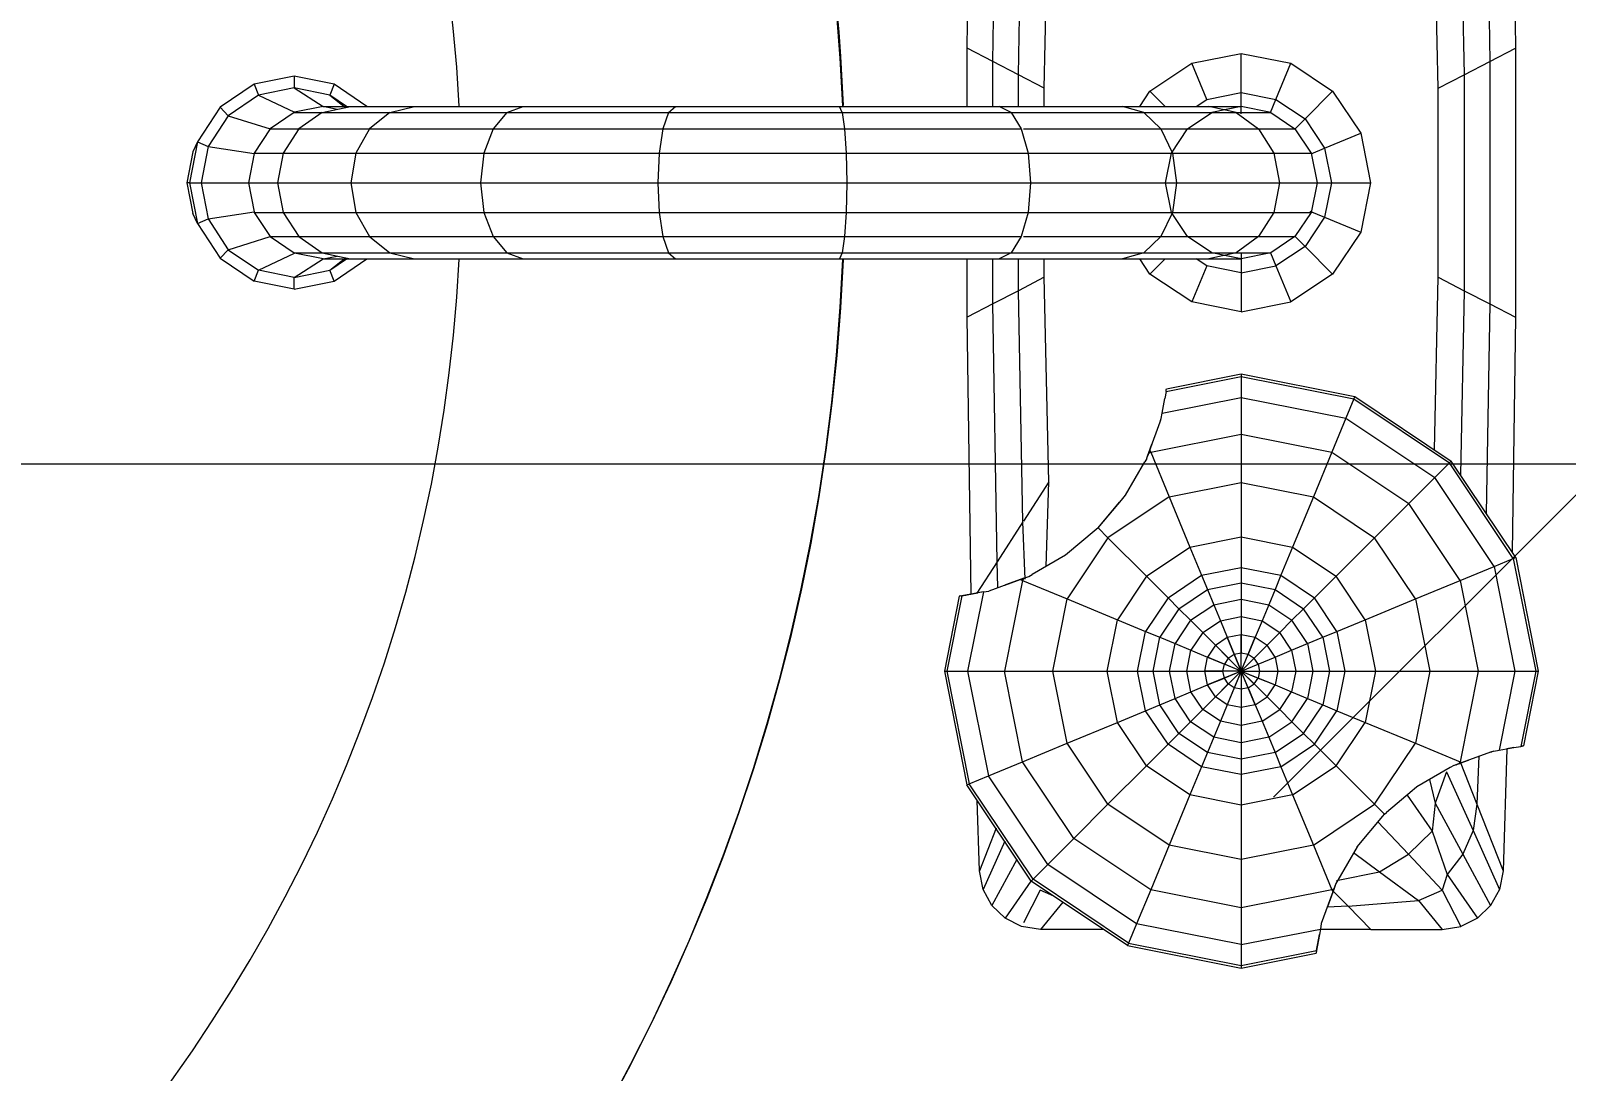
# Model space of a CAD drawing. Header units: inches. Extents: x 22 to 382261, y 22 to 371281.
# Drawn here: x 253047.7 to 253207.7, y 58847.4 to 58955.8 of the extents above; entities that cross this region are included whole.
import ezdxf

# ---------------------------------------------------------------- set-up
doc = ezdxf.new("R2010")
doc.units = ezdxf.units.IN
doc.header["$MEASUREMENT"] = 0
for name, color, linetype, lineweight in [('A-ANNO-DIMS', 211, 'Continuous', 9), ('G-IMPT', 8, 'Continuous', 9), ('P-SANR-FIXT', 6, 'Continuous', 9), ('Q-CASE', 31, 'Continuous', 9)]:
    doc.layers.add(name, color=color, linetype=linetype, lineweight=lineweight)
doc.styles.add('Arial_B_2', font='arialbd.ttf', dxfattribs={"height": 270.833333})
doc.dimstyles.new('2_2', dxfattribs={"dimscale": 304.8, "dimtxt": 267.818092, "dimasz": 0.227865, "dimexe": 1.377953, "dimexo": 0.0625, "dimgap": 0.287073, "dimtad": 1, "dimdec": 0, "dimzin": 0, "dimdsep": 46, "dimtxsty": 'Arial_B_2', "dimblk1": 'OBLIQUE', "dimblk2": 'OBLIQUE', "dimsah": 1, "dimcen": 0.09, "dimdle": 0.574147, "dimazin": 0, "dimtfac": 1, "dimtdec": 4, "dimtix": 1, "dimtmove": 0, "dimatfit": 3, "dimfxl": 0.574147, "dimfxlon": 1, "dimtvp": 1, "dimtolj": 1, "dimtzin": 0, "dimlwd": 18, "dimlwe": 18, "dimarcsym": 2})

# ---------------------------------------------------------------- blocks, each defined once
blk = doc.blocks.new('Modern_Vanity_9451 - Modern Vanity-784097-01- TOILET BLOWUP')
at = {"layer": 'G-IMPT'}
for p, q in [((172.08, -9.51), (183.92, -7.16)), ((172.18, -9.76), (183.92, -7.42)), ((183.92, -7.16), (191.71, -8.71)), ((183.92, -7.42), (183.92, -7.16)), ((183.92, -9.59), (183.92, -7.42)), ((183.92, -7.42), (191.76, -8.98)), ((90.17, -9.94), (119.02, -9.52)), ((119.02, -9.52), (147.06, -9.52)), ((120.4, -12.21), (119.02, -9.52)), ((145.67, -12.21), (147.06, -9.52)), ((147.06, -9.52), (171.53, -9.88)), ((172.08, -9.51), (162.04, -16.22)), ((172.18, -9.76), (172.08, -9.51)), ((173.01, -11.76), (183.92, -9.59)), ((183.92, -13.42), (183.92, -9.59)), ((183.92, -9.59), (192.15, -11.23)), ((191.71, -8.71), (191.71, -8.72)), ((191.73, -8.8), (191.71, -8.71)), ((191.73, -8.8), (191.71, -8.72)), ((191.73, -8.8), (191.74, -8.88)), ((191.76, -8.98), (191.74, -8.88)), ((191.89, -9.7), (191.76, -8.98)), ((172.18, -9.76), (162.22, -16.41)), ((173.01, -11.76), (172.18, -9.76)), ((192.15, -11.23), (191.89, -9.7)), ((191.89, -9.7), (192.01, -10.41)), ((191.89, -9.7), (192.02, -10.44)), ((192.02, -10.43), (204.72, -10.81)), ((197.79, -13.54), (204.72, -10.81)), ((200.53, -13.95), (206.66, -11.2)), ((204.72, -10.81), (206.66, -11.2)), ((206.66, -11.2), (208.34, -12.12)), ((93.55, -12.65), (120.4, -12.21)), ((121.79, -14.89), (120.4, -12.21)), ((120.4, -12.21), (145.67, -12.21)), ((144.29, -14.89), (145.67, -12.21)), ((145.67, -12.21), (167.5, -12.57)), ((173.01, -11.76), (163.76, -17.94)), ((174.47, -15.3), (173.01, -11.76)), ((192.25, -11.8), (192.15, -11.23)), ((192.25, -11.8), (192.38, -12.13)), ((192.25, -11.8), (192.32, -11.98)), ((192.38, -12.16), (192.32, -11.98)), ((192.38, -12.13), (193.45, -15.08)), ((203.01, -15.01), (208.34, -12.12)), ((208.34, -12.12), (209.66, -13.5)), ((174.47, -15.3), (183.92, -13.42)), ((183.92, -18.46), (183.92, -13.42)), ((183.92, -13.42), (193.36, -15.3)), ((192.76, -13.36), (197.79, -13.54)), ((193.36, -15.28), (197.79, -13.54)), ((194.4, -16.7), (200.53, -13.95)), ((197.79, -13.54), (200.53, -13.95)), ((200.53, -13.95), (203.01, -15.01)), ((205.12, -16.64), (209.66, -13.5)), ((209.66, -13.5), (210.52, -15.21)), ((97.7, -15.35), (121.79, -14.89)), ((123.18, -17.57), (121.79, -14.89)), ((121.79, -14.89), (144.29, -14.89)), ((142.9, -17.57), (144.29, -14.89)), ((144.29, -14.89), (163.48, -15.25)), ((174.47, -15.3), (166.46, -20.65)), ((176.4, -19.95), (174.47, -15.3)), ((191.43, -19.95), (193.36, -15.3)), ((193.22, -14.46), (193.68, -15.71)), ((193.22, -14.46), (193.68, -15.72)), ((193.36, -15.3), (193.45, -15.08)), ((193.36, -15.3), (193.58, -15.45)), ((193.45, -15.08), (193.62, -15.56)), ((193.45, -15.08), (193.75, -15.91)), ((193.45, -15.08), (193.54, -15.34)), ((193.62, -15.56), (193.54, -15.34)), ((193.58, -15.45), (193.54, -15.34)), ((193.62, -15.56), (193.58, -15.45)), ((193.68, -15.71), (193.62, -15.56)), ((193.68, -15.71), (193.68, -15.72)), ((193.68, -15.72), (193.72, -15.83)), ((193.72, -15.83), (193.77, -15.96)), ((193.75, -15.91), (193.77, -15.96)), ((193.77, -15.96), (193.97, -16.32)), ((197.68, -17.9), (203.01, -15.01)), ((203.01, -15.01), (205.12, -16.64)), ((206.76, -17.16), (210.52, -15.21)), ((210.83, -17.17), (210.52, -15.21)), ((123.18, -17.57), (101.87, -18.04)), ((142.9, -17.57), (123.18, -17.57)), ((160.87, -17.97), (142.9, -17.57)), ((155.33, -26.26), (162.04, -16.22)), ((155.57, -26.36), (162.22, -16.41)), ((162.22, -16.41), (162.04, -16.22)), ((162.04, -16.22), (162.22, -16.41)), ((163.76, -17.94), (162.22, -16.41)), ((162.22, -16.41), (163.76, -17.94)), ((193.97, -16.32), (195.98, -19.8)), ((194.4, -16.7), (197.68, -17.9)), ((200.59, -18.2), (205.12, -16.64)), ((203.01, -20.69), (206.76, -17.16)), ((205.12, -16.64), (206.76, -17.16)), ((207.82, -19.64), (206.76, -17.16)), ((207.82, -19.64), (210.83, -17.17)), ((210.83, -24.59), (210.83, -17.17)), ((157.58, -27.19), (163.76, -17.94)), ((166.46, -20.65), (163.76, -17.94)), ((163.76, -17.94), (166.46, -20.65)), ((176.4, -19.95), (183.92, -18.46)), ((183.92, -24.13), (183.92, -18.46)), ((183.92, -18.46), (191.43, -19.95)), ((195.23, -18.5), (197.68, -17.9)), ((196.83, -20.8), (200.59, -18.2)), ((197.68, -17.9), (200.59, -18.2)), ((200.59, -18.2), (203.01, -20.69)), ((161.11, -28.66), (166.46, -20.65)), ((170.03, -24.21), (166.46, -20.65)), ((166.46, -20.65), (170.03, -24.21)), ((176.4, -19.95), (170.03, -24.21)), ((178.57, -25.19), (176.4, -19.95)), ((189.26, -25.19), (191.43, -19.95)), ((197.8, -24.21), (191.43, -19.95)), ((195.98, -19.8), (196.41, -20.3)), ((195.98, -19.8), (196.09, -19.92)), ((196.41, -20.3), (198.66, -22.98)), ((199.63, -23.86), (203.01, -20.69)), ((204.82, -23.7), (203.01, -20.69)), ((204.82, -23.7), (207.82, -19.64)), ((208.41, -26.98), (207.82, -19.64)), ((197.8, -24.21), (198.83, -23.19)), ((198.83, -23.19), (198.66, -22.98)), ((199.03, -23.36), (198.83, -23.19)), ((202.22, -26.03), (199.03, -23.36)), ((202.83, -26.39), (204.82, -23.7)), ((205.75, -28.17), (204.82, -23.7)), ((127.89, -25.66), (133.04, -24.64)), ((133.04, -24.64), (138.19, -25.66)), ((133.04, -28.7), (133.04, -24.64)), ((165.77, -30.58), (170.03, -24.21)), ((174.04, -28.22), (170.03, -24.21)), ((170.03, -24.21), (174.04, -28.22)), ((178.57, -25.19), (174.04, -28.22)), ((178.57, -25.19), (183.92, -24.13)), ((179.78, -28.13), (178.57, -25.19)), ((183.92, -27.3), (183.92, -24.13)), ((183.92, -24.13), (189.26, -25.19)), ((188.05, -28.13), (189.26, -25.19)), ((193.79, -28.22), (189.26, -25.19)), ((193.79, -28.22), (197.8, -24.21)), ((202.06, -30.58), (197.8, -24.21)), ((208.41, -26.98), (210.83, -24.59)), ((210.83, -24.59), (210.83, -29.86)), ((123.52, -28.58), (127.89, -25.66)), ((129.44, -29.42), (127.89, -25.66)), ((136.63, -29.42), (138.19, -25.66)), ((138.19, -25.66), (142.56, -28.58)), ((152.97, -38.1), (155.33, -26.26)), ((153.24, -38.1), (155.57, -26.36)), ((155.33, -26.26), (155.57, -26.36)), ((155.41, -38.1), (157.58, -27.19)), ((155.57, -26.36), (157.58, -27.19)), ((157.58, -27.19), (161.11, -28.66)), ((202.22, -26.03), (205.7, -28.04)), ((206.72, -28.65), (208.41, -26.98)), ((208.41, -26.98), (208.5, -29.14)), ((120.6, -32.95), (123.52, -28.58)), ((126.39, -31.45), (123.52, -28.58)), ((129.44, -29.42), (133.04, -28.7)), ((133.04, -30.2), (133.04, -28.7)), ((133.04, -28.7), (136.63, -29.42)), ((139.68, -31.45), (142.56, -28.58)), ((142.56, -28.58), (145.47, -32.95)), ((159.24, -38.1), (161.11, -28.66)), ((161.11, -28.66), (165.77, -30.58)), ((171.01, -32.75), (174.04, -28.22)), ((176.28, -30.47), (174.04, -28.22)), ((174.04, -28.22), (176.28, -30.47)), ((179.78, -28.13), (176.28, -30.47)), ((179.78, -28.13), (183.92, -27.3)), ((180.4, -29.61), (179.78, -28.13)), ((183.92, -28.91), (183.92, -27.3)), ((183.92, -27.3), (188.05, -28.13)), ((187.43, -29.61), (188.05, -28.13)), ((191.55, -30.47), (188.05, -28.13)), ((191.55, -30.47), (193.79, -28.22)), ((196.82, -32.75), (193.79, -28.22)), ((202.06, -30.58), (206.72, -28.66)), ((205.7, -28.04), (206.05, -28.25)), ((206.05, -28.25), (206.46, -28.39)), ((206.05, -28.25), (206.93, -28.57)), ((206.46, -28.39), (206.57, -28.43)), ((206.57, -28.43), (206.93, -28.57)), ((206.57, -28.43), (208.49, -29.13)), ((206.57, -28.43), (208.54, -29.15)), ((206.72, -28.66), (206.57, -28.43)), ((206.72, -28.66), (206.93, -28.57)), ((206.72, -28.66), (208.6, -38.1)), ((206.93, -28.57), (210.22, -29.76)), ((126.39, -31.45), (129.44, -29.42)), ((130.02, -30.81), (129.44, -29.42)), ((129.95, -30.82), (133.04, -30.2)), ((133.04, -34.13), (133.04, -30.2)), ((133.04, -30.2), (136.13, -30.82)), ((136, -30.96), (136.63, -29.42)), ((136.63, -29.42), (139.68, -31.45)), ((180.4, -29.61), (177.42, -31.6)), ((180.4, -29.61), (183.92, -28.91)), ((181.06, -31.2), (180.4, -29.61)), ((183.92, -30.63), (183.92, -28.91)), ((183.92, -28.91), (187.43, -29.61)), ((186.78, -31.2), (187.43, -29.61)), ((190.41, -31.6), (187.43, -29.61)), ((210.22, -29.76), (210.79, -29.86)), ((210.79, -29.86), (213.04, -30.26)), ((210.79, -29.86), (211.36, -29.96)), ((212.42, -38.1), (210.79, -29.86)), ((213.04, -30.26), (211.36, -29.96)), ((213.13, -30.27), (212.62, -30.18)), ((212.65, -30.19), (212.62, -30.18)), ((213.13, -30.27), (212.65, -30.19)), ((213.04, -30.26), (213.13, -30.27)), ((214.59, -38.1), (213.04, -30.26)), ((213.14, -30.28), (213.13, -30.27)), ((213.14, -30.28), (213.31, -30.31)), ((214.86, -38.1), (213.31, -30.31)), ((124.36, -34.5), (126.39, -31.45)), ((127.45, -32.51), (126.39, -31.45)), ((127.43, -32.51), (129.95, -30.82)), ((129.95, -34.71), (129.95, -30.82)), ((136.13, -34.71), (136.13, -30.82)), ((136.13, -30.82), (138.65, -32.51)), ((138.62, -32.51), (139.68, -31.45)), ((139.68, -31.45), (141.72, -34.5)), ((164.28, -38.1), (165.77, -30.58)), ((165.77, -30.58), (171.01, -32.75)), ((173.94, -33.97), (176.28, -30.47)), ((175.43, -34.58), (177.42, -31.6)), ((177.42, -31.6), (176.28, -30.47)), ((176.28, -30.47), (177.42, -31.6)), ((178.63, -32.82), (177.42, -31.6)), ((177.42, -31.6), (178.63, -32.82)), ((181.06, -31.2), (178.63, -32.82)), ((181.06, -31.2), (183.92, -30.63)), ((181.75, -32.86), (181.06, -31.2)), ((183.92, -32.43), (183.92, -30.63)), ((183.92, -30.63), (186.78, -31.2)), ((186.09, -32.86), (186.78, -31.2)), ((189.2, -32.82), (186.78, -31.2)), ((189.2, -32.82), (190.41, -31.6)), ((190.41, -31.6), (191.55, -30.47)), ((192.4, -34.58), (190.41, -31.6)), ((193.89, -33.97), (191.55, -30.47)), ((196.82, -32.75), (202.06, -30.58)), ((202.06, -30.58), (203.56, -38.1)), ((119.58, -38.1), (120.6, -32.95)), ((124.36, -34.5), (120.6, -32.95)), ((125.72, -35.03), (127.43, -32.51)), ((127.43, -36.29), (127.43, -32.51)), ((138.65, -36.29), (138.65, -32.51)), ((138.65, -32.51), (140.35, -35.03)), ((141.72, -34.5), (145.47, -32.95)), ((146.5, -38.1), (145.47, -32.95)), ((169.95, -38.1), (171.01, -32.75)), ((171.01, -32.75), (173.94, -33.97)), ((177.01, -35.24), (178.63, -32.82)), ((179.91, -34.09), (178.63, -32.82)), ((178.63, -32.82), (179.91, -34.09)), ((181.75, -32.86), (179.91, -34.09)), ((181.75, -32.86), (183.92, -32.43)), ((182.46, -34.58), (181.75, -32.86)), ((183.92, -34.29), (183.92, -32.43)), ((183.92, -32.43), (186.09, -32.86)), ((185.37, -34.58), (186.09, -32.86)), ((187.92, -34.09), (186.09, -32.86)), ((187.92, -34.09), (189.2, -32.82)), ((190.82, -35.24), (189.2, -32.82)), ((193.89, -33.97), (196.82, -32.75)), ((196.82, -32.75), (197.89, -38.1)), ((123.64, -38.1), (124.36, -34.5)), ((125.72, -35.07), (124.36, -34.5)), ((125.72, -35.01), (125.1, -38.1)), ((125.72, -35.03), (125.1, -38.1)), ((125.72, -38.62), (125.72, -35.03)), ((127.43, -36.29), (129.95, -34.71)), ((129.95, -34.71), (133.04, -34.13)), ((129.95, -45.28), (129.95, -34.71)), ((133.04, -44.84), (133.04, -34.13)), ((133.04, -34.13), (136.13, -34.71)), ((136.13, -45.28), (136.13, -34.71)), ((136.13, -34.71), (138.65, -36.29)), ((140.35, -35.07), (141.72, -34.5)), ((140.35, -35.01), (140.98, -38.1)), ((140.35, -35.03), (140.98, -38.1)), ((140.35, -38.62), (140.35, -35.03)), ((142.44, -38.1), (141.72, -34.5)), ((173.12, -38.1), (173.94, -33.97)), ((173.94, -33.97), (175.43, -34.58)), ((174.73, -38.1), (175.43, -34.58)), ((175.43, -34.58), (177.01, -35.24)), ((178.68, -35.93), (179.91, -34.09)), ((181.22, -35.41), (179.91, -34.09)), ((179.91, -34.09), (181.22, -35.41)), ((182.46, -34.58), (181.22, -35.41)), ((182.46, -34.58), (183.92, -34.29)), ((183.19, -36.34), (182.46, -34.58)), ((183.92, -38.1), (182.46, -34.58)), ((183.92, -36.19), (183.92, -34.29)), ((183.92, -34.29), (185.37, -34.58)), ((183.92, -38.1), (183.92, -34.29)), ((183.92, -38.1), (185.37, -34.58)), ((184.65, -36.34), (185.37, -34.58)), ((186.61, -35.41), (185.37, -34.58)), ((186.61, -35.41), (187.92, -34.09)), ((189.15, -35.93), (187.92, -34.09)), ((190.82, -35.24), (192.4, -34.58)), ((192.4, -34.58), (193.89, -33.97)), ((192.4, -34.58), (193.1, -38.1)), ((193.89, -33.97), (194.71, -38.1)), ((125.72, -38.62), (127.43, -36.29)), ((127.43, -46.49), (127.43, -36.29)), ((138.65, -46.49), (138.65, -36.29)), ((138.65, -36.29), (140.35, -38.62)), ((176.44, -38.1), (177.01, -35.24)), ((177.01, -35.24), (178.68, -35.93)), ((178.25, -38.1), (178.68, -35.93)), ((178.68, -35.93), (180.4, -36.64)), ((180.11, -38.1), (180.4, -36.64)), ((180.4, -36.64), (181.22, -35.41)), ((180.4, -36.64), (182.15, -37.37)), ((183.92, -38.1), (180.4, -36.64)), ((182.57, -36.75), (181.22, -35.41)), ((181.22, -35.41), (182.57, -36.75)), ((182.15, -37.37), (182.57, -36.75)), ((183.19, -36.34), (182.57, -36.75)), ((183.92, -38.1), (182.57, -36.75)), ((183.92, -38.1), (182.57, -36.75)), ((183.19, -36.34), (183.92, -36.19)), ((183.92, -38.1), (183.19, -36.34)), ((186.61, -35.41), (183.92, -38.1)), ((183.92, -38.1), (183.92, -36.19)), ((183.92, -36.19), (184.65, -36.34)), ((183.92, -38.1), (184.65, -36.34)), ((187.43, -36.64), (183.92, -38.1)), ((185.26, -36.75), (183.92, -38.1)), ((185.26, -36.75), (184.65, -36.34)), ((185.26, -36.75), (186.61, -35.41)), ((185.68, -37.37), (185.26, -36.75)), ((185.68, -37.37), (187.43, -36.64)), ((187.43, -36.64), (186.61, -35.41)), ((187.43, -36.64), (189.15, -35.93)), ((187.43, -36.64), (187.72, -38.1)), ((189.15, -35.93), (190.82, -35.24)), ((189.15, -35.93), (189.59, -38.1)), ((190.82, -35.24), (191.39, -38.1)), ((120.6, -43.25), (119.58, -38.1)), ((123.64, -38.1), (119.58, -38.1)), ((125.87, -38.1), (123.64, -38.1)), ((124.36, -41.7), (123.64, -38.1)), ((125.1, -38.1), (125.45, -39.85)), ((125.1, -41.47), (125.1, -38.1)), ((125.1, -38.1), (125.72, -41.17)), ((140.98, -38.1), (140.35, -41.17)), ((140.35, -38.1), (142.44, -38.1)), ((140.98, -38.1), (140.62, -39.85)), ((140.98, -41.47), (140.98, -38.1)), ((142.44, -38.1), (141.72, -41.7)), ((142.44, -38.1), (146.5, -38.1)), ((146.5, -38.1), (145.47, -43.25)), ((154.52, -45.89), (152.97, -38.1)), ((152.97, -38.1), (153.24, -38.1)), ((154.8, -45.94), (153.24, -38.1)), ((153.24, -38.1), (155.41, -38.1)), ((157.05, -46.34), (155.41, -38.1)), ((155.41, -38.1), (159.24, -38.1)), ((161.11, -47.54), (159.24, -38.1)), ((159.24, -38.1), (164.28, -38.1)), ((165.77, -45.62), (164.28, -38.1)), ((164.28, -38.1), (169.95, -38.1)), ((171.01, -43.45), (169.95, -38.1)), ((169.95, -38.1), (173.12, -38.1)), ((173.94, -42.23), (173.12, -38.1)), ((173.12, -38.1), (174.73, -38.1)), ((175.43, -41.62), (174.73, -38.1)), ((174.73, -38.1), (176.44, -38.1)), ((177.01, -40.96), (176.44, -38.1)), ((176.44, -38.1), (178.25, -38.1)), ((178.68, -40.27), (178.25, -38.1)), ((178.25, -38.1), (180.11, -38.1)), ((180.4, -39.56), (180.11, -38.1)), ((180.11, -38.1), (182.01, -38.1)), ((183.92, -38.1), (180.11, -38.1)), ((183.92, -38.1), (180.4, -39.56)), ((183.92, -38.1), (181.22, -40.79)), ((182.01, -38.1), (182.15, -37.37)), ((182.15, -38.83), (182.01, -38.1)), ((183.92, -38.1), (182.01, -38.1)), ((183.92, -38.1), (182.15, -37.37)), ((182.15, -38.83), (183.92, -38.1)), ((183.92, -38.1), (182.46, -41.62)), ((182.57, -39.45), (183.92, -38.1)), ((183.92, -38.1), (183.19, -39.86)), ((185.68, -37.37), (183.92, -38.1)), ((183.92, -38.1), (185.82, -38.1)), ((183.92, -38.1), (185.68, -38.83)), ((183.92, -38.1), (184.65, -39.86)), ((183.92, -38.1), (183.92, -40.01)), ((183.92, -38.1), (187.92, -42.11)), ((183.92, -38.1), (187.92, -42.11)), ((183.92, -38.1), (187.72, -38.1)), ((183.92, -38.1), (187.43, -39.56)), ((183.92, -38.1), (185.37, -41.62)), ((183.92, -38.1), (183.92, -41.91)), ((185.68, -37.37), (185.82, -38.1)), ((185.82, -38.1), (185.68, -38.83)), ((185.82, -38.1), (187.72, -38.1)), ((187.72, -38.1), (187.43, -39.56)), ((187.72, -38.1), (189.59, -38.1)), ((189.59, -38.1), (189.15, -40.27)), ((189.59, -38.1), (191.39, -38.1)), ((191.39, -38.1), (190.82, -40.96)), ((191.39, -38.1), (193.1, -38.1)), ((193.1, -38.1), (192.4, -41.62)), ((193.1, -38.1), (194.71, -38.1)), ((194.71, -38.1), (193.89, -42.23)), ((194.71, -38.1), (197.89, -38.1)), ((197.89, -38.1), (196.82, -43.45)), ((197.89, -38.1), (203.56, -38.1)), ((203.56, -38.1), (202.06, -45.62)), ((203.56, -38.1), (208.6, -38.1)), ((208.6, -38.1), (206.72, -47.54)), ((208.6, -38.1), (212.42, -38.1)), ((212.42, -38.1), (210.25, -49.01)), ((212.26, -49.84), (214.59, -38.1)), ((212.42, -38.1), (214.59, -38.1)), ((212.5, -49.94), (214.86, -38.1)), ((214.59, -38.1), (214.86, -38.1)), ((125.72, -38.62), (125.1, -41.47)), ((125.72, -48.27), (125.72, -38.62)), ((140.35, -48.27), (140.35, -38.62)), ((140.35, -38.62), (140.98, -41.47)), ((178.68, -40.27), (180.4, -39.56)), ((180.4, -39.56), (182.15, -38.83)), ((181.22, -40.79), (180.4, -39.56)), ((181.22, -40.79), (182.57, -39.45)), ((182.57, -39.45), (182.15, -38.83)), ((182.46, -41.62), (183.19, -39.86)), ((182.57, -39.45), (183.19, -39.86)), ((183.92, -40.01), (183.19, -39.86)), ((184.65, -39.86), (183.92, -40.01)), ((185.26, -39.45), (184.65, -39.86)), ((185.37, -41.62), (184.65, -39.86)), ((185.68, -38.83), (185.26, -39.45)), ((185.26, -39.45), (186.61, -40.79)), ((186.61, -40.79), (185.26, -39.45)), ((185.68, -38.83), (187.43, -39.56)), ((187.43, -39.56), (186.61, -40.79)), ((187.43, -39.56), (189.15, -40.27)), ((125.1, -50.46), (125.1, -41.47)), ((127.43, -43.69), (125.72, -41.17)), ((140.35, -41.17), (138.65, -43.69)), ((140.98, -50.46), (140.98, -41.47)), ((175.43, -41.62), (177.01, -40.96)), ((177.01, -40.96), (178.68, -40.27)), ((178.63, -43.38), (177.01, -40.96)), ((179.91, -42.11), (178.68, -40.27)), ((179.91, -42.11), (181.22, -40.79)), ((181.22, -40.79), (182.46, -41.62)), ((183.92, -41.91), (183.92, -40.01)), ((186.61, -40.79), (185.37, -41.62)), ((186.61, -40.79), (187.92, -42.11)), ((187.92, -42.11), (186.61, -40.79)), ((189.15, -40.27), (187.92, -42.11)), ((189.15, -40.27), (190.82, -40.96)), ((190.82, -40.96), (189.2, -43.38)), ((190.82, -40.96), (192.4, -41.62)), ((124.36, -41.7), (120.6, -43.25)), ((125.1, -42.81), (124.36, -41.7)), ((141.72, -41.7), (140.98, -42.81)), ((141.72, -41.7), (145.47, -43.25)), ((171.01, -43.45), (173.94, -42.23)), ((173.94, -42.23), (175.43, -41.62)), ((176.28, -45.73), (173.94, -42.23)), ((177.42, -44.6), (175.43, -41.62)), ((178.63, -43.38), (179.91, -42.11)), ((179.91, -42.11), (181.75, -43.34)), ((181.75, -43.34), (182.46, -41.62)), ((183.92, -41.91), (182.46, -41.62)), ((185.37, -41.62), (183.92, -41.91)), ((183.92, -43.77), (183.92, -41.91)), ((186.09, -43.34), (185.37, -41.62)), ((187.92, -42.11), (186.09, -43.34)), ((187.92, -42.11), (189.2, -43.38)), ((189.2, -43.38), (187.92, -42.11)), ((192.4, -41.62), (190.41, -44.6)), ((193.89, -42.23), (191.55, -45.73)), ((192.4, -41.62), (193.89, -42.23)), ((193.89, -42.23), (196.82, -43.45)), ((123.52, -47.62), (120.6, -43.25)), ((129.95, -45.38), (127.43, -43.69)), ((138.65, -43.69), (136.13, -45.38)), ((145.47, -43.25), (142.56, -47.62)), ((165.77, -45.62), (171.01, -43.45)), ((174.04, -47.98), (171.01, -43.45)), ((176.28, -45.73), (177.42, -44.6)), ((177.42, -44.6), (178.63, -43.38)), ((177.42, -44.6), (180.4, -46.59)), ((178.63, -43.38), (181.06, -45)), ((181.06, -45), (181.75, -43.34)), ((183.92, -43.77), (181.75, -43.34)), ((186.09, -43.34), (183.92, -43.77)), ((183.92, -45.57), (183.92, -43.77)), ((186.78, -45), (186.09, -43.34)), ((189.2, -43.38), (186.78, -45)), ((190.41, -44.6), (187.43, -46.59)), ((189.2, -43.38), (190.41, -44.6)), ((190.41, -44.6), (189.2, -43.38)), ((190.41, -44.6), (191.55, -45.73)), ((191.55, -45.73), (190.41, -44.6)), ((196.82, -43.45), (193.79, -47.98)), ((196.82, -43.45), (202.06, -45.62)), ((125.1, -46.04), (123.52, -47.62)), ((127.43, -46.49), (129.95, -45.28)), ((129.95, -45.28), (133.04, -44.84)), ((129.95, -60.32), (129.95, -45.28)), ((133.04, -46), (129.95, -45.38)), ((133.04, -60.06), (133.04, -44.84)), ((133.04, -44.84), (136.13, -45.28)), ((136.13, -45.38), (133.04, -46)), ((136.13, -60.32), (136.13, -45.28)), ((136.13, -45.28), (138.65, -46.49)), ((140.98, -46.04), (142.56, -47.62)), ((154.53, -45.9), (154.52, -45.89)), ((154.62, -45.91), (154.52, -45.89)), ((154.62, -45.91), (154.53, -45.9)), ((154.69, -45.92), (154.62, -45.91)), ((154.8, -45.94), (154.69, -45.92)), ((154.8, -45.94), (155.52, -46.07)), ((157.05, -46.34), (155.52, -46.07)), ((157.62, -46.44), (157.05, -46.34)), ((161.11, -47.54), (165.77, -45.62)), ((165.77, -45.62), (170.03, -51.99)), ((174.04, -47.98), (176.28, -45.73)), ((176.28, -45.73), (179.78, -48.07)), ((180.4, -46.59), (181.06, -45)), ((183.92, -45.57), (181.06, -45)), ((186.78, -45), (183.92, -45.57)), ((183.92, -47.29), (183.92, -45.57)), ((187.43, -46.59), (186.78, -45)), ((191.55, -45.73), (188.05, -48.07)), ((191.55, -45.73), (193.79, -47.98)), ((193.79, -47.98), (191.55, -45.73)), ((202.06, -45.62), (197.8, -51.99)), ((202.06, -45.62), (206.72, -47.54)), ((125.1, -48.68), (123.52, -47.62)), ((125.72, -48.27), (127.43, -46.49)), ((127.43, -60.8), (127.43, -46.49)), ((138.65, -60.8), (138.65, -46.49)), ((138.65, -46.49), (140.35, -48.27)), ((142.56, -47.62), (140.98, -48.68)), ((157.8, -46.5), (157.62, -46.44)), ((157.95, -46.56), (157.62, -46.44)), ((157.8, -46.5), (157.97, -46.57)), ((160.9, -47.63), (157.95, -46.56)), ((161.54, -47.87), (160.27, -47.41)), ((160.27, -47.41), (161.52, -47.86)), ((160.9, -47.63), (161.11, -47.54)), ((161.73, -47.93), (160.9, -47.63)), ((161.37, -47.81), (160.9, -47.63)), ((161.16, -47.73), (160.9, -47.63)), ((161.26, -47.77), (161.11, -47.54)), ((161.37, -47.81), (161.16, -47.73)), ((161.26, -47.77), (161.16, -47.73)), ((161.37, -47.81), (161.26, -47.77)), ((161.37, -47.81), (161.52, -47.86)), ((161.54, -47.87), (161.52, -47.86)), ((161.65, -47.91), (161.54, -47.87)), ((161.78, -47.95), (161.65, -47.91)), ((161.78, -47.95), (161.73, -47.93)), ((161.78, -47.95), (162.13, -48.16)), ((170.03, -51.99), (174.04, -47.98)), ((174.04, -47.98), (178.57, -51.01)), ((179.78, -48.07), (180.4, -46.59)), ((183.92, -47.29), (180.4, -46.59)), ((187.43, -46.59), (183.92, -47.29)), ((183.92, -48.9), (183.92, -47.29)), ((188.05, -48.07), (187.43, -46.59)), ((193.79, -47.98), (189.26, -51.01)), ((193.79, -47.98), (197.8, -51.99)), ((197.8, -51.99), (193.79, -47.98)), ((206.72, -47.54), (201.37, -55.55)), ((206.72, -47.54), (210.25, -49.01)), ((125.72, -48.27), (125.1, -50.46)), ((125.72, -62.06), (125.72, -48.27)), ((140.35, -62.06), (140.35, -48.27)), ((140.35, -48.27), (140.98, -50.46)), ((165.61, -50.17), (162.13, -48.16)), ((178.57, -51.01), (179.78, -48.07)), ((183.92, -48.9), (179.78, -48.07)), ((188.05, -48.07), (183.92, -48.9)), ((183.92, -52.07), (183.92, -48.9)), ((189.26, -51.01), (188.05, -48.07)), ((210.25, -49.01), (204.07, -58.26)), ((210.25, -49.01), (212.26, -49.84)), ((125.1, -63.33), (125.1, -50.46)), ((140.98, -63.33), (140.98, -50.46)), ((165.74, -50.27), (165.61, -50.17)), ((166.12, -50.59), (165.61, -50.17)), ((168.8, -52.84), (166.12, -50.59)), ((169, -53.01), (166.34, -50.78)), ((166.39, -50.82), (166.34, -50.78)), ((169, -53.01), (166.39, -50.82)), ((176.4, -56.25), (178.57, -51.01)), ((183.92, -52.07), (178.57, -51.01)), ((189.26, -51.01), (183.92, -52.07)), ((191.43, -56.25), (189.26, -51.01)), ((212.26, -49.84), (205.61, -59.79)), ((212.5, -49.94), (205.8, -59.98)), ((212.26, -49.84), (212.5, -49.94)), ((169, -53.01), (170.03, -51.99)), ((170.03, -51.99), (176.4, -56.25)), ((183.92, -57.74), (183.92, -52.07)), ((197.8, -51.99), (191.43, -56.25)), ((197.8, -51.99), (201.37, -55.55)), ((201.37, -55.55), (197.8, -51.99)), ((210.83, -52.45), (210.83, -59.03)), ((169, -53.01), (168.8, -52.84)), ((169, -53.01), (169.18, -53.22)), ((169.18, -53.22), (171.85, -56.4)), ((201.37, -55.55), (193.36, -60.9)), ((201.37, -55.55), (204.07, -58.26)), ((204.07, -58.26), (201.37, -55.55)), ((171.85, -56.4), (173.86, -59.88)), ((174.47, -60.9), (176.4, -56.25)), ((183.92, -57.74), (176.4, -56.25)), ((191.43, -56.25), (183.92, -57.74)), ((193.36, -60.9), (191.43, -56.25)), ((207.99, -56.7), (210.83, -59.03)), ((123.18, -58.63), (105.21, -58.23)), ((123.18, -58.63), (121.79, -61.31)), ((125.1, -58.63), (123.18, -58.63)), ((142.9, -58.63), (140.98, -58.63)), ((164.21, -58.16), (142.9, -58.63)), ((142.9, -58.63), (144.29, -61.31)), ((173.04, -58.44), (164.21, -58.16)), ((164.21, -58.16), (168.29, -60.8)), ((183.92, -62.78), (183.92, -57.74)), ((204.07, -58.26), (194.83, -64.44)), ((204.07, -58.26), (205.61, -59.79)), ((205.61, -59.79), (204.07, -58.26)), ((207.37, -57.63), (206.76, -59.04)), ((206.76, -59.04), (210.15, -60.8)), ((210.83, -59.03), (210.52, -60.99)), ((127.43, -61.02), (129.95, -60.32)), ((129.95, -60.32), (133.04, -60.06)), ((129.95, -79.26), (129.95, -60.32)), ((133.04, -79.21), (133.04, -60.06)), ((133.04, -60.06), (136.13, -60.32)), ((136.13, -79.26), (136.13, -60.32)), ((136.13, -60.32), (138.65, -61.02)), ((174.33, -60.61), (168.37, -60.85)), ((174.06, -60.24), (173.86, -59.88)), ((174.21, -60.64), (174.06, -60.24)), ((174.25, -60.75), (174.21, -60.64)), ((174.38, -61.12), (174.25, -60.75)), ((174.97, -62.72), (174.25, -60.75)), ((174.25, -60.75), (174.95, -62.68)), ((174.25, -60.75), (174.47, -60.9)), ((174.38, -61.12), (174.27, -60.8)), ((205.61, -59.79), (195.66, -66.44)), ((205.8, -59.98), (195.76, -66.69)), ((205.61, -59.79), (205.8, -59.98)), ((205.8, -59.98), (205.61, -59.79)), ((205.8, -60.03), (209.66, -62.7)), ((121.79, -61.31), (102.59, -60.95)), ((121.79, -61.31), (120.4, -63.99)), ((125.1, -61.31), (121.79, -61.31)), ((125.72, -62.06), (125.1, -63.33)), ((125.72, -62.06), (127.43, -61.02)), ((125.72, -79.67), (125.72, -62.06)), ((127.43, -79.43), (127.43, -61.02)), ((138.65, -79.43), (138.65, -61.02)), ((138.65, -61.02), (140.35, -62.06)), ((140.35, -79.67), (140.35, -62.06)), ((140.35, -62.06), (140.98, -63.33)), ((144.29, -61.31), (140.98, -61.31)), ((168.37, -60.85), (144.29, -61.31)), ((144.29, -61.31), (145.67, -63.99)), ((168.37, -60.85), (172.53, -63.55)), ((174.38, -61.12), (174.47, -60.9)), ((174.38, -61.12), (175.58, -64.4)), ((174.47, -60.9), (183.92, -62.78)), ((193.36, -60.9), (183.92, -62.78)), ((194.83, -64.44), (193.36, -60.9)), ((203.55, -61.48), (208.34, -64.08)), ((210.52, -60.99), (209.66, -62.7)), ((120.4, -63.99), (98.57, -63.63)), ((120.4, -63.99), (119.02, -66.67)), ((125.1, -63.99), (120.4, -63.99)), ((125.1, -79.96), (125.1, -63.33)), ((140.98, -79.96), (140.98, -63.33)), ((145.67, -63.99), (140.98, -63.99)), ((172.53, -63.55), (145.67, -63.99)), ((145.67, -63.99), (147.06, -66.67)), ((175.23, -63.45), (172.53, -63.55)), ((172.53, -63.55), (175.8, -65.67)), ((183.92, -66.61), (183.92, -62.78)), ((200.3, -63.65), (204.72, -65.39)), ((201.65, -62.75), (206.66, -65)), ((209.66, -62.7), (208.34, -64.08)), ((175.68, -64.97), (175.58, -64.4)), ((175.68, -64.97), (176.07, -67.22)), ((175.68, -64.97), (175.78, -65.54)), ((175.68, -64.97), (183.92, -66.61)), ((176.07, -67.22), (175.78, -65.54)), ((183.92, -66.61), (194.83, -64.44)), ((195.66, -66.44), (194.83, -64.44)), ((204.72, -65.39), (197.37, -65.61)), ((206.66, -65), (204.72, -65.39)), ((208.34, -64.08), (206.66, -65)), ((119.02, -66.67), (94.55, -66.32)), ((125.1, -66.67), (119.02, -66.67)), ((147.06, -66.67), (140.98, -66.67)), ((175.9, -66.26), (147.06, -66.67)), ((176.09, -67.31), (176, -66.8)), ((176, -66.8), (176.01, -66.84)), ((176.09, -67.31), (176.01, -66.84)), ((183.92, -68.78), (195.66, -66.44)), ((183.92, -68.78), (183.92, -66.61)), ((183.92, -69.04), (195.76, -66.69)), ((195.76, -66.69), (195.66, -66.44)), ((176.09, -67.31), (176.07, -67.22)), ((176.07, -67.22), (183.92, -68.78)), ((176.09, -67.31), (176.09, -67.32)), ((176.09, -67.32), (176.12, -67.49)), ((176.12, -67.49), (183.92, -69.04)), ((183.92, -69.04), (183.92, -68.78)), ((125.72, -79.67), (125.1, -79.96)), ((125.1, -97.05), (125.1, -79.96)), ((125.72, -79.67), (127.43, -79.43)), ((125.72, -97.77), (125.72, -79.67)), ((127.43, -79.43), (129.95, -79.26)), ((127.43, -98.36), (127.43, -79.43)), ((129.95, -79.26), (133.04, -79.21)), ((129.95, -98.76), (129.95, -79.26)), ((133.04, -98.9), (133.04, -79.21)), ((133.04, -79.21), (136.13, -79.26)), ((136.13, -98.76), (136.13, -79.26)), ((136.13, -79.26), (138.65, -79.43)), ((138.65, -98.36), (138.65, -79.43)), ((138.65, -79.43), (140.35, -79.67)), ((140.35, -97.77), (140.35, -79.67)), ((140.35, -79.67), (140.98, -79.96)), ((140.98, -97.05), (140.98, -79.96)), ((125.1, -112.91), (125.1, -97.05)), ((125.72, -97.77), (125.1, -97.05)), ((140.35, -97.77), (140.98, -97.05)), ((140.98, -112.91), (140.98, -97.05)), ((125.72, -114.64), (125.72, -97.77)), ((125.72, -97.77), (127.43, -98.36)), ((127.43, -116.06), (127.43, -98.36)), ((127.43, -98.36), (129.95, -98.76)), ((129.95, -117.01), (129.95, -98.76)), ((129.95, -98.76), (133.04, -98.9)), ((133.04, -98.9), (136.13, -98.76)), ((133.04, -117.36), (133.04, -98.9)), ((136.13, -98.76), (138.65, -98.36)), ((136.13, -117.01), (136.13, -98.76)), ((138.65, -98.36), (140.35, -97.77)), ((138.65, -116.06), (138.65, -98.36)), ((140.35, -114.64), (140.35, -97.77)), ((125.1, -124.24), (125.1, -112.91)), ((125.72, -114.64), (125.1, -112.91)), ((140.35, -114.64), (140.98, -112.91)), ((140.98, -124.24), (140.98, -112.91)), ((125.72, -126.82), (125.72, -114.64)), ((125.72, -114.64), (127.43, -116.06)), ((138.65, -116.06), (140.35, -114.64)), ((140.35, -126.82), (140.35, -114.64)), ((127.43, -128.93), (127.43, -116.06)), ((127.43, -116.06), (129.95, -117.01)), ((136.13, -117.01), (138.65, -116.06)), ((138.65, -128.93), (138.65, -116.06)), ((129.95, -130.36), (129.95, -117.01)), ((129.95, -117.01), (133.04, -117.36)), ((133.04, -117.36), (136.13, -117.01)), ((133.04, -130.88), (133.04, -117.36)), ((136.13, -130.36), (136.13, -117.01)), ((125.1, -130.9), (125.1, -124.24)), ((125.72, -126.82), (125.1, -124.24)), ((140.35, -126.82), (140.98, -124.24)), ((140.98, -130.9), (140.98, -124.24)), ((125.72, -133.87), (125.72, -126.82)), ((125.72, -126.82), (127.43, -128.93)), ((138.65, -128.93), (140.35, -126.82)), ((140.35, -133.87), (140.35, -126.82)), ((125.1, -129.2), (122.77, -132.62)), ((127.43, -136.29), (127.43, -128.93)), ((127.43, -128.93), (129.95, -130.36)), ((136.13, -130.36), (138.65, -128.93)), ((138.65, -136.29), (138.65, -128.93)), ((143.3, -132.62), (140.98, -129.2)), ((125.1, -133.76), (125.1, -130.9)), ((125.72, -133.87), (125.1, -130.9)), ((129.95, -137.93), (129.95, -130.36)), ((129.95, -130.36), (133.04, -130.88)), ((133.04, -130.88), (136.13, -130.36)), ((133.04, -138.52), (133.04, -130.88)), ((136.13, -137.93), (136.13, -130.36)), ((140.35, -133.87), (140.98, -130.9)), ((140.98, -133.76), (140.98, -130.9)), ((122.77, -132.62), (121.93, -136.79)), ((122.77, -132.62), (123.91, -133.08)), ((125.17, -131.24), (123.91, -133.08)), ((123.91, -133.08), (125.21, -131.42)), ((125.4, -132.31), (125.1, -133.76)), ((140.98, -133.76), (140.68, -132.31)), ((142.16, -133.08), (140.87, -131.42)), ((142.16, -133.08), (140.9, -131.24)), ((143.3, -132.62), (142.16, -133.08)), ((144.15, -136.79), (143.3, -132.62)), ((123.91, -133.08), (123.16, -136.79)), ((123.16, -136.79), (125.1, -133.76)), ((125.1, -133.76), (125.7, -136.74)), ((125.72, -136.8), (125.72, -133.87)), ((125.72, -133.87), (127.43, -136.29)), ((138.65, -136.29), (140.35, -133.87)), ((140.35, -136.8), (140.35, -133.87)), ((140.98, -133.76), (140.37, -136.74)), ((142.91, -136.79), (140.98, -133.76)), ((142.91, -136.79), (142.16, -133.08)), ((121.93, -136.79), (122.77, -140.97)), ((121.93, -136.79), (123.16, -136.79)), ((123.16, -136.79), (123.91, -140.5)), ((123.91, -140.5), (125.7, -136.74)), ((125.72, -136.8), (127.43, -139.27)), ((127.43, -139.27), (127.43, -136.29)), ((127.43, -136.29), (129.95, -137.93)), ((136.13, -137.93), (138.65, -136.29)), ((138.65, -139.27), (138.65, -136.29)), ((138.65, -139.27), (140.35, -136.8)), ((142.16, -140.5), (140.37, -136.74)), ((142.91, -136.79), (142.16, -140.5)), ((144.15, -136.79), (142.91, -136.79)), ((144.15, -136.79), (143.3, -140.97)), ((129.95, -140.94), (129.95, -137.93)), ((129.95, -137.93), (133.04, -138.52)), ((133.04, -138.52), (136.13, -137.93)), ((133.04, -141.56), (133.04, -138.52)), ((136.13, -140.94), (136.13, -137.93)), ((122.77, -140.97), (123.91, -140.5)), ((123.91, -140.5), (126.06, -143.65)), ((126.06, -143.65), (127.42, -139.27)), ((127.42, -139.27), (127.58, -139.37)), ((127.43, -139.27), (129.95, -140.94)), ((136.13, -140.94), (138.65, -139.27)), ((140.02, -143.65), (138.65, -139.27)), ((140.02, -143.65), (142.16, -140.5)), ((143.3, -140.97), (142.16, -140.5)), ((122.77, -140.97), (125.18, -144.5)), ((129.26, -145.75), (130, -140.96)), ((130, -140.95), (133.04, -141.56)), ((130, -140.96), (133.04, -141.55)), ((133.04, -141.56), (136.08, -140.95)), ((133.04, -141.55), (136.08, -140.96)), ((133.04, -146.48), (133.04, -141.55)), ((136.82, -145.75), (136.08, -140.96)), ((140.9, -144.5), (143.3, -140.97)), ((125.18, -144.5), (126.06, -143.65)), ((126.06, -143.65), (129.26, -145.75)), ((136.82, -145.75), (140.02, -143.65)), ((140.9, -144.5), (140.02, -143.65)), ((125.18, -144.5), (128.78, -146.87)), ((137.29, -146.87), (140.9, -144.5)), ((128.78, -146.87), (129.26, -145.75)), ((128.78, -146.87), (129.81, -147.34)), ((128.78, -146.87), (133.04, -147.7)), ((129.26, -145.75), (133.04, -146.48)), ((133.04, -146.48), (136.82, -145.75)), ((133.04, -147.7), (133.04, -146.48)), ((133.04, -147.7), (137.29, -146.87)), ((137.29, -146.87), (136.26, -147.34)), ((137.29, -146.87), (136.82, -145.75)), ((129.81, -147.34), (133.04, -147.97)), ((133.04, -147.97), (136.26, -147.34)), ((133.04, -147.7), (133.04, -147.97))]:
    blk.add_line(p, q, dxfattribs=at)
at = {"layer": 'P-SANR-FIXT'}
for radius, start, end in [(200, 92.3002, 360), (200, 360, 87.6999), (160, 92.8522, 360), (160, 360, 87.148)]:
    blk.add_arc((133.04, -279.4), radius, start, end, dxfattribs=at)
at = {"layer": 'Q-CASE'}
for start, end in [(92.276, 180), (0, 87.7241)]:
    blk.add_arc((133.04, -279.77), 200.31, start, end, dxfattribs=at)
blk = doc.blocks.new('_Oblique')
at = {"color": 0, "linetype": 'ByBlock', "lineweight": -2}
blk.add_line((-0.5, -0.5), (0.5, 0.5), dxfattribs=at)
blk = doc.blocks.new('*D5308')
at = {"layer": 'A-ANNO-DIMS', "color": 0, "lineweight": 18, "transparency": 16777216}
for p, q in [((251416.9, 58966.61), (251416.9, 58490.66)), ((253211.9, 58966.61), (253211.9, 58490.66)), ((251241.9, 58910.66), (253386.9, 58910.66))]:
    blk.add_line(p, q, dxfattribs=at)
at = {"layer": 'Defpoints', "color": 0, "transparency": 16777216}
for p in [(251416.9, 58985.66), (253211.9, 58985.66), (253211.9, 58910.66)]:
    blk.add_point(p, dxfattribs=at)
at = {"layer": 'A-ANNO-DIMS', "color": 0, "lineweight": 18, "transparency": 16777216, "xscale": 69.45312499999999, "yscale": 69.45312499999999, "zscale": 69.45312499999999, "rotation": 180}
blk.add_blockref('_Oblique', (251416.9, 58910.66), dxfattribs=at)
at = {"layer": 'A-ANNO-DIMS', "color": 0, "lineweight": 18, "transparency": 16777216, "xscale": 69.45312499999999, "yscale": 69.45312499999999, "zscale": 69.45312499999999}
blk.add_blockref('_Oblique', (253211.9, 58910.66), dxfattribs=at)
at = {"layer": 'A-ANNO-DIMS', "color": 0, "lineweight": 18, "transparency": 16777216, "insert": (252314.4, 59136.53), "char_height": 270.833, "width": 419.7639, "attachment_point": 5, "style": 'Arial_B_2'}
blk.add_mtext('\\A1;1795', dxfattribs=at)
blk = doc.blocks.new('*D5315')
at = {"layer": 'A-ANNO-DIMS', "color": 0, "lineweight": 18, "transparency": 16777216}
for p, q in [((253005.76, 58069.66), (253005.76, 59694.66)), ((252949.81, 59519.66), (253425.76, 59519.66)), ((253061.71, 58244.66), (252585.76, 58244.66))]:
    blk.add_line(p, q, dxfattribs=at)
at = {"layer": 'Defpoints', "color": 0, "transparency": 16777216}
for p in [(252930.76, 59519.66), (253005.76, 59519.66), (253080.76, 58244.66)]:
    blk.add_point(p, dxfattribs=at)
at = {"layer": 'A-ANNO-DIMS', "color": 0, "lineweight": 18, "transparency": 16777216, "xscale": 69.45312499999999, "yscale": 69.45312499999999, "zscale": 69.45312499999999}
for p, rotation in [((253005.76, 59519.66), 90), ((253005.76, 58244.66), 270)]:
    blk.add_blockref('_Oblique', p, dxfattribs=dict(at, rotation=rotation))
at = {"layer": 'A-ANNO-DIMS', "color": 0, "lineweight": 18, "transparency": 16777216, "insert": (252779.98, 58882.16), "char_height": 270.833, "width": 419.7639, "attachment_point": 5, "rotation": 90, "style": 'Arial_B_2'}
blk.add_mtext('\\A1;1275', dxfattribs=at)
blk = doc.blocks.new('*D5316')
at = {"layer": 'A-ANNO-DIMS', "color": 0, "lineweight": 18, "transparency": 16777216}
for p, q in [((253361.9, 58637.49), (253361.9, 58161.54)), ((254182.3, 58637.49), (254182.3, 58161.54)), ((253186.9, 58581.54), (254357.3, 58581.54))]:
    blk.add_line(p, q, dxfattribs=at)
at = {"layer": 'Defpoints', "color": 0, "transparency": 16777216}
for p in [(253361.9, 58656.54), (254182.3, 58656.54), (254182.3, 58581.54)]:
    blk.add_point(p, dxfattribs=at)
at = {"layer": 'A-ANNO-DIMS', "color": 0, "lineweight": 18, "transparency": 16777216, "xscale": 69.45312499999999, "yscale": 69.45312499999999, "zscale": 69.45312499999999, "rotation": 180}
blk.add_blockref('_Oblique', (253361.9, 58581.54), dxfattribs=at)
at = {"layer": 'A-ANNO-DIMS', "color": 0, "lineweight": 18, "transparency": 16777216, "xscale": 69.45312499999999, "yscale": 69.45312499999999, "zscale": 69.45312499999999}
blk.add_blockref('_Oblique', (254182.3, 58581.54), dxfattribs=at)
at = {"layer": 'A-ANNO-DIMS', "color": 0, "lineweight": 18, "transparency": 16777216, "insert": (253772.1, 58807.42), "char_height": 270.833, "width": 314.8229, "attachment_point": 5, "style": 'Arial_B_2'}
blk.add_mtext('\\A1;820', dxfattribs=at)
blk = doc.blocks.new('*D5348')
at = {"layer": 'A-ANNO-DIMS', "color": 0, "lineweight": 18, "transparency": 16777216}
for p, q in [((252753.56, 57219.66), (252753.56, 59694.66)), ((252697.61, 59519.66), (253173.56, 59519.66)), ((252697.61, 57394.66), (253173.56, 57394.66))]:
    blk.add_line(p, q, dxfattribs=at)
at = {"layer": 'Defpoints', "color": 0, "transparency": 16777216}
for p in [(252678.56, 59519.66), (252753.56, 59519.66), (252678.56, 57394.66)]:
    blk.add_point(p, dxfattribs=at)
at = {"layer": 'A-ANNO-DIMS', "color": 0, "lineweight": 18, "transparency": 16777216, "xscale": 69.45312499999999, "yscale": 69.45312499999999, "zscale": 69.45312499999999}
for p, rotation in [((252753.56, 59519.66), 90), ((252753.56, 57394.66), 270)]:
    blk.add_blockref('_Oblique', p, dxfattribs=dict(at, rotation=rotation))
at = {"layer": 'A-ANNO-DIMS', "color": 0, "lineweight": 18, "transparency": 16777216, "insert": (252527.78, 58457.16), "char_height": 270.833, "width": 419.7639, "attachment_point": 5, "rotation": 90, "style": 'Arial_B_2'}
blk.add_mtext('\\A1;2125', dxfattribs=at)

msp = doc.modelspace()

# ---------------------------------------------------------------- block references
at = {"layer": 'Q-CASE', "rotation": 270.0000000000001}
msp.add_blockref('Modern_Vanity_9451 - Modern Vanity-784097-01- TOILET BLOWUP', (253211.9, 59073), dxfattribs=at)

# ---------------------------------------------------------------- dimensions: what is measured, and where the dimension line sits
at = {"layer": 'A-ANNO-DIMS', "lineweight": 18}
for base, p1, p2, override, picture, middle in [((252753.56, 59519.66), (252678.56, 57394.66), (252678.56, 59519.66), {"dimpost": '<>', "dimfxl": 2125}, '*D5348', (252527.78, 58457.16)), ((253005.76, 59519.66), (253080.76, 58244.66), (252930.76, 59519.66), {"dimpost": '<>', "dimfxl": 1283.793208}, '*D5315', (252779.98, 58882.16))]:
    dim = msp.add_linear_dim(base=base, p1=p1, p2=p2, angle=90, dimstyle='2_2', override=override, dxfattribs=at)
    dim.commit()
    dim.dimension.update_dxf_attribs({"geometry": picture, "text_midpoint": middle})
for base, p1, p2, override, picture, middle in [((253211.9, 58910.66), (251416.9, 58985.66), (253211.9, 58985.66), {"dimpost": '<>', "dimfxl": 1795}, '*D5308', (252314.4, 59136.53)), ((254182.3, 58581.54), (253361.9, 58656.54), (254182.3, 58656.54), {"dimpost": '<>', "dimfxl": 820.4}, '*D5316', (253772.1, 58807.42))]:
    dim = msp.add_linear_dim(base=base, p1=p1, p2=p2, dimstyle='2_2', override=override, dxfattribs=at)
    dim.commit()
    dim.dimension.update_dxf_attribs({"geometry": picture, "text_midpoint": middle})

doc.saveas('drawing.dxf')
